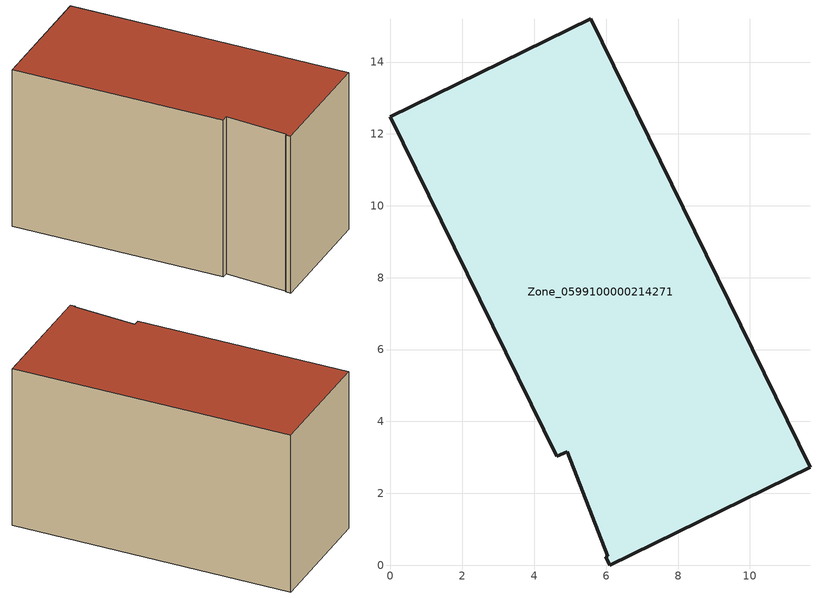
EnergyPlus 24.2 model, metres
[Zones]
Zone_0599100000214271
 floor ground (C_G): 6.05,0.26 4.91,3.16 4.62,3.03 0,12.48 5.58,15.2 11.67,2.73 6.1,0 5.99,0.23 z0
 wall outside (C_F): 6.1,0 11.67,2.73 5.58,15.2 0,12.48 4.62,3.03 4.91,3.16 6.05,0.26 5.99,0.23 6.1,0 z0:8.23
 roof outside (C_R): 4.91,3.16 6.05,0.26 5.99,0.23 6.1,0 11.67,2.73 5.58,15.2 0,12.48 4.62,3.03 z8.23
[BUILDING]
Pand.0599100000214271: North Axis=0; Terrain=City; Loads Convergence Tolerance Value=0.04; Temperature Convergence Tolerance Value=0.4; Solar Distribution=FullExterior; Maximum Number of Warmup Days=25; Minimum Number of Warmup Days=1
[Site:Location]
Rotterdam.The.Hague.AP_ZH_NLD Design_Conditions: Latitude=51.96; Longitude=4.45; Time Zone=1; Elevation=-4.5
[SITE:GROUNDTEMPERATURE:BUILDINGSURFACE]
18, 18, 18, 18, 18, 18, 18, 18, 18, 18, 18, 18
[MATERIAL] Thermal Absorptance=0.9; Solar Absorptance=0.7; Visible Absorptance=0.7
Name | Roughness | Thickness | Conductivity | Density | Specific Heat
G.TI.1965-1974 | MediumSmooth | 0.15 | 0.882353 | 540 | 1210
F.TI.1965-1974 | Rough | 0.3 | 0.697674 | 1920 | 840
R.TI.1965-1974 | MediumRough | 0.2 | 0.232558 | 1500 | 1000
[CONSTRUCTION]
C_G: G.TI.1965-1974
C_F: F.TI.1965-1974
C_R: R.TI.1965-1974
[ZONE]
Zone_0599100000214271: Type=1; Multiplier=1; Ceiling Height=Autocalculate; Volume=Autocalculate; Floor Area=autocalculate; Part of Total Floor Area=Yes
[ZONEINFILTRATION:DESIGNFLOWRATE]
Infil_Zone_0599100000214271: Zone or ZoneList or Space or SpaceList=Zone_0599100000214271; Schedule=AlwaysOn; Design Flow Rate Calculation Method=Flow/Area; Flow Rate per Floor Area=0.003; Constant Term Coefficient=1; Temperature Term Coefficient=0; Velocity Term Coefficient=0; Velocity Squared Term Coefficient=0
[HVACTEMPLATE:ZONE:IDEALLOADSAIRSYSTEM]
Zone_0599100000214271: Maximum Heating Supply Air Temperature=50; Minimum Cooling Supply Air Temperature=13; Maximum Heating Supply Air Humidity Ratio=0.0156; Minimum Cooling Supply Air Humidity Ratio=0.0077; Heating Limit=NoLimit; Cooling Limit=NoLimit; Dehumidification Control Type=ConstantSensibleHeatRatio; Cooling Sensible Heat Ratio=0.7; Dehumidification Setpoint=60; Humidification Control Type=None; Humidification Setpoint=30; Outdoor Air Method=None; Outdoor Air Flow Rate per Person=0.00944; Outdoor Air Flow Rate per Zone Floor Area=0; Outdoor Air Flow Rate per Zone=0; Demand Controlled Ventilation Type=None; Outdoor Air Economizer Type=NoEconomizer; Heat Recovery Type=None; Sensible Heat Recovery Effectiveness=0.7; Latent Heat Recovery Effectiveness=0.65
[ZONECONTROL:THERMOSTAT]
ThermostatControl_Zone_0599100000214271: Zone or ZoneList=Zone_0599100000214271; Control Type Schedule=DualSetpointControlType; Control 1=Thermostat_Zone_0599100000214271; Temperature Difference Between Cutout And Setpoint=0
[THERMOSTATSETPOINT:DUALSETPOINT]
Thermostat_Zone_0599100000214271: Heating Setpoint Temperature Schedule=HeatingSetpoint_Zone_0599100000214271; Cooling Setpoint Temperature Schedule=CoolingSetpoint_Zone_0599100000214271
[SCHEDULE:COMPACT]
HeatingSetpoint_Zone_0599100000214271: Through: 12/31, For: AllDays, Until: 24:00, 21
CoolingSetpoint_Zone_0599100000214271: Through: 12/31, For: AllDays, Until: 24:00, 24
DualSetpointControlType: Through: 12/31, For: AllDays, Until: 24:00, 4
AlwaysOn: Through: 12/31, For: AllDays, Until: 24:00, 1
